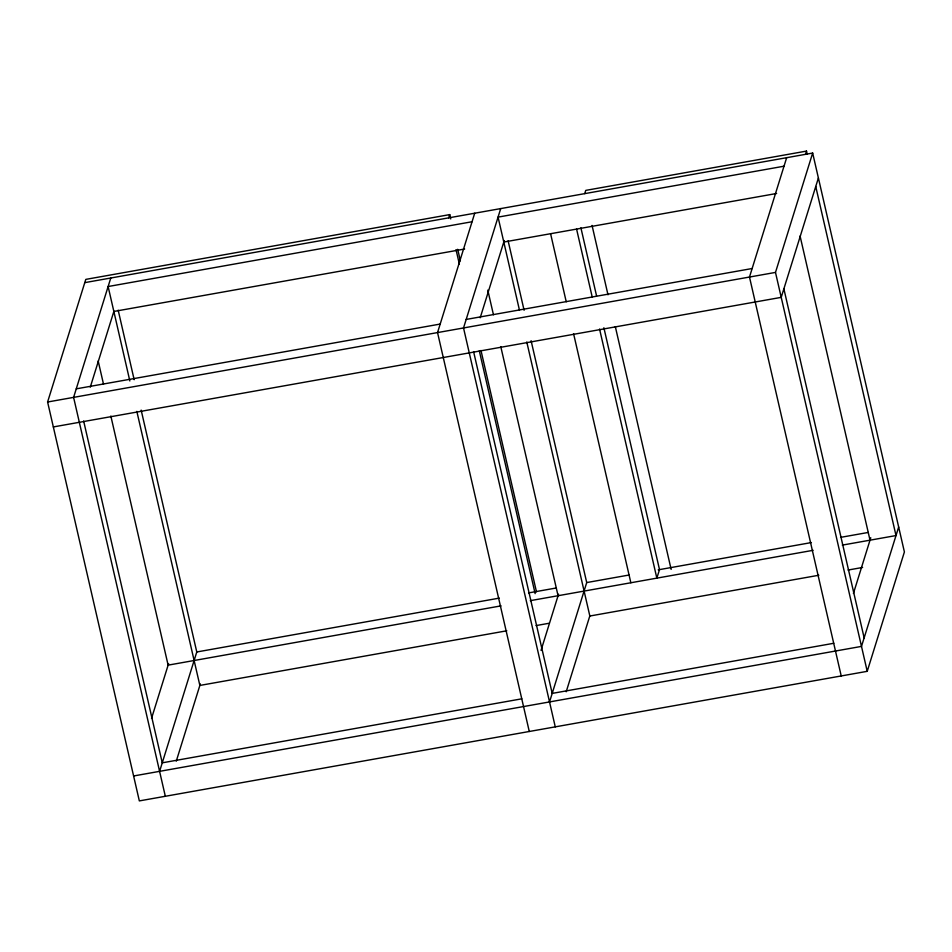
<?xml version="1.0" encoding="UTF-8"?>
<svg xmlns="http://www.w3.org/2000/svg" width="952" height="952" viewBox="0 0 952 952"><rect width="100%" height="100%" fill="white"/><g stroke="black" fill="none" stroke-linecap="round" stroke-linejoin="round"><path stroke-width="1.43" d="M84.776 282.637L812.663 153.058L904.4 551.958L867.224 671.327L139.337 800.906L47.6 402.006L85.787 279.388L449.725 214.605L450.724 218.936M110.777 278.008L73.602 397.377L165.327 796.277M90.261 387.19L113.883 311.363M151.535 718.403L168.599 663.627M159.603 771.346L196.778 651.977L141.158 410.11M176.263 761.172L200.325 683.941M448.725 217.841L449.725 214.605M474.715 213.212L437.539 332.581L529.276 731.493M500.716 208.583L463.529 327.952L555.266 726.864M480.201 317.778L504.262 240.535M584.73 193.625L585.742 190.388L806.499 151.094L807.165 153.986M541.034 650.383L558.538 594.215M549.542 701.933L586.718 582.564L531.097 340.697M566.202 691.759L589.823 615.92L526.777 341.982M786.673 157.675L749.486 277.044L841.223 675.956M805.487 154.331L806.499 151.094M867.224 671.327L775.487 272.415L812.663 153.058M818.399 177.988L781.223 297.357L53.336 426.936M853.42 593.453L870.771 537.749M898.664 527.027L861.489 646.396L133.601 775.975M472.061 221.745L108.123 286.528L129.841 380.978M784.008 166.207L498.063 217.115L519.447 310.114M113.847 311.459L464.635 249.019M503.786 242.046L776.618 193.482M76.255 388.844L440.193 324.061M466.194 319.432L752.139 268.524M47.6 402.006L775.487 272.415M196.778 651.977L499.336 598.118M528.562 592.918L556.337 587.979M586.718 582.564L629.022 575.032M658.201 569.843L811.39 542.569M840.568 537.368L868.295 532.442M501.061 605.865L168.123 665.139L110.837 416.024M530.288 600.664L813.115 550.315M842.294 545.115L896.01 535.559L815.745 186.509M506.797 630.795L199.86 685.44L136.838 411.395M536.024 625.595L549.185 623.251M589.8 616.027L818.851 575.246M848.03 570.046L862.619 567.452M521.815 698.816L162.256 762.826L83.645 421.022M833.773 643.278L552.196 693.401L473.584 351.597M800.073 236.036L870.021 540.189M783.877 288.825L864.142 637.876M592.049 225.422L607.995 294.799M615.313 326.595L671.148 569.415M580.898 227.802L596.559 295.87M603.877 327.738L659.51 569.605L656.844 578.138L599.558 329.023M576.579 229.087L592.239 297.155M550.589 233.716L566.238 301.784M573.568 333.652L630.855 582.767M508.106 240.761L524.1 310.281M487.793 290.122L493.445 314.743M500.776 346.611L558.062 595.714M457.71 249.293L460.363 260.848M480.974 350.467L536.476 591.835M456.032 249.638L459.352 264.097M479.296 350.812L535.143 593.631M118.179 310.173L134.161 379.693M98.187 360.987L103.506 384.156"/></g></svg>
